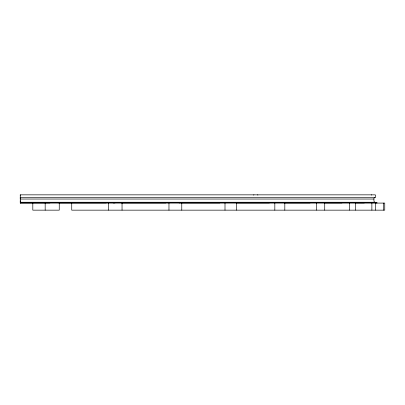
<?xml version="1.0" encoding="UTF-8"?>
<svg xmlns="http://www.w3.org/2000/svg" width="405" height="405" viewBox="0 0 405 405"><rect width="100%" height="100%" fill="white"/><g stroke="black" fill="none" stroke-linecap="round" stroke-linejoin="round"><path stroke-width="0.61" d="M376.817 202.713L20.25 202.713L20.28 203.062L20.25 194.845L375.243 194.845L375.703 195.306L375.703 197.053L375.344 197.321A1.438 1.438 0 0 0 373.936 199.032L373.936 200.728A1.812 1.812 0 0 0 374.762 202.247L376.908 202.733L376.817 203.087M20.27 197.053L20.255 199.032L373.936 199.032M253.55 195.078L253.95 194.845M371.289 195.078L371.689 194.845M20.25 195.306L20.265 194.845M20.25 197.321L375.055 197.321M374.762 202.247L20.25 202.247L20.255 200.728M20.25 202.9L49.962 202.9M58.776 202.9L106.312 202.9M113.127 202.9L115 202.9M121.47 202.9L165.873 202.9M179.116 202.9L180.377 202.9M181.597 202.9L219.859 202.9M236.51 202.9L269.381 202.9M284.75 202.9L310.088 202.9M324.881 202.9L341.952 202.9M355.18 202.9L364.303 202.9M376.599 202.9L376.984 202.9M20.25 203.087L384.75 203.087L384.75 210.154L71.736 210.154L71.736 203.087M257.504 194.845L257.904 195.078M383.515 203.087L383.515 210.154M375.546 203.087L375.546 210.154M371.876 203.087L371.876 210.154M355.322 203.087L355.322 210.154M349.343 203.087L349.343 210.154M324.724 203.087L324.724 210.154M316.614 203.087L316.614 210.154M284.811 203.087L284.811 210.154M274.823 203.087L274.823 210.154M236.566 203.087L236.566 210.154M224.998 203.087L224.998 210.154M181.769 203.087L181.769 210.154M168.966 203.087L168.966 210.154M122.042 203.087L122.042 210.154M108.398 203.087L108.398 210.154M59.252 203.087L59.252 210.154L32.81 210.154L32.81 203.087M45.173 203.087L45.173 210.154"/></g></svg>
